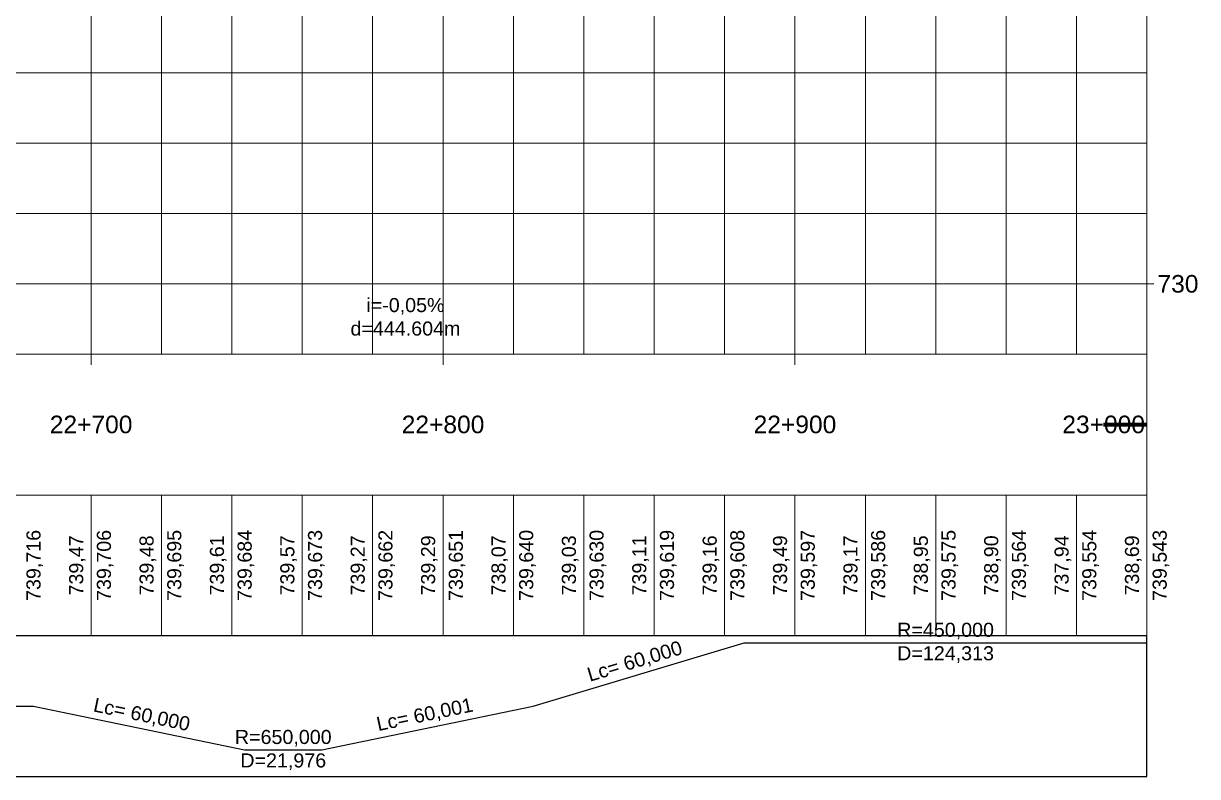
# Model space of a CAD drawing. Header units: metres. Extents: x 303118 to 359298, y 7408194 to 7460879.
# Drawn here: x 328585 to 328918.6, y 7420046.8 to 7420260.8 of the extents above; entities that cross this region are included whole.
import ezdxf

# ---------------------------------------------------------------- set-up
doc = ezdxf.new("R2010")
doc.units = ezdxf.units.M
doc.header["$LTSCALE"] = 10
for name, color, linetype, lineweight in [('F-VT-CAIXA', 4, 'Continuous', 0), ('F-VT-COTAS', 2, 'Continuous', 0), ('F-VT-ESTACA', 4, 'Continuous', 0), ('F-VT-MALHA', 8, 'Continuous', 0), ('F-VT-MALHA-MJR', 8, 'Continuous', 0), ('F-VT-NOTAVEL', 2, 'Continuous', 0), ('F-VT-PLANIMETRIA', 3, 'Continuous', 0), ('F-VT-REGUA', 4, 'Continuous', 0)]:
    doc.layers.add(name, color=color, linetype=linetype, lineweight=lineweight)
doc.styles.add('Arial', font='arial.ttf')
doc.styles.add('DIM', font='arial.ttf', dxfattribs={"width": 0.8})
doc.styles.add('R80', font='arial.ttf')
doc.dimstyles.new('U-1_2000', dxfattribs={"dimscale": 2, "dimtxt": 1.5, "dimasz": 0.75, "dimexe": 0.75, "dimexo": 0.75, "dimgap": 0.25, "dimtad": 1, "dimzin": 4, "dimtxsty": 'DIM', "dimblk": 'ARCHTICK', "dimcen": 0.7, "dimdle": 0.75, "dimclrd": 256, "dimclre": 256, "dimclrt": 256, "dimaunit": 1, "dimadec": 3, "dimazin": 2, "dimtfac": 1, "dimtofl": 0, "dimtmove": 0, "dimatfit": 3, "dimldrblk": 'CLOSEDBLANK', "dimfxl": 0, "dimtolj": 1, "dimtzin": 0, "dimlwd": -1, "dimlwe": -1, "dimarcsym": 0})

msp = doc.modelspace()

# ---------------------------------------------------------------- linework, layer by layer
at = {"layer": 'F-VT-CAIXA', "color": 4, "linetype": 'Continuous', "lineweight": 0}
for p, q in [((328904.214, 7420166.777), (328904.214, 7420566.777)), ((328904.214, 7420186.777), (328906.214, 7420186.777))]:
    msp.add_line(p, q, dxfattribs=at)
for points in [[(327704.214, 7420126.777), (328904.214, 7420126.777), (328904.214, 7420166.777), (327704.214, 7420166.777)], [(327704.214, 7420086.777), (328904.214, 7420086.777), (328904.214, 7420126.777), (327704.214, 7420126.777)]]:
    msp.add_3dface(points, dxfattribs=at)
at = {"layer": 'F-VT-CAIXA', "color": 4, "linetype": 'Continuous', "lineweight": -3}
msp.add_3dface([(327704.214, 7420046.777), (328904.214, 7420046.777), (328904.214, 7420086.777), (327704.214, 7420086.777)], dxfattribs=at)
at = {"layer": 'F-VT-COTAS', "color": 2, "linetype": 'Continuous', "lineweight": 0}
for p, q in [((328604.214, 7420086.777), (328604.214, 7420126.777)), ((328624.214, 7420086.777), (328624.214, 7420126.777)), ((328644.214, 7420086.777), (328644.214, 7420126.777)), ((328664.214, 7420086.777), (328664.214, 7420126.777)), ((328684.214, 7420086.777), (328684.214, 7420126.777)), ((328704.214, 7420086.777), (328704.214, 7420126.777)), ((328724.214, 7420086.777), (328724.214, 7420126.777)), ((328744.214, 7420086.777), (328744.214, 7420126.777)), ((328764.214, 7420086.777), (328764.214, 7420126.777)), ((328784.214, 7420086.777), (328784.214, 7420126.777)), ((328804.214, 7420086.777), (328804.214, 7420126.777)), ((328824.214, 7420086.777), (328824.214, 7420126.777)), ((328844.214, 7420086.777), (328844.214, 7420126.777)), ((328864.214, 7420086.777), (328864.214, 7420126.777)), ((328884.214, 7420086.777), (328884.214, 7420126.777)), ((328904.214, 7420086.777), (328904.214, 7420126.777))]:
    msp.add_line(p, q, dxfattribs=at)
at = {"layer": 'F-VT-ESTACA', "color": 2, "linetype": 'Continuous', "lineweight": 0}
for p, q in [((328604.214, 7420166.777), (328604.214, 7420163.777)), ((328704.214, 7420166.777), (328704.214, 7420163.777)), ((328804.214, 7420166.777), (328804.214, 7420163.777)), ((328904.214, 7420166.777), (328904.214, 7420163.777))]:
    msp.add_line(p, q, dxfattribs=at)
at = {"layer": 'F-VT-MALHA', "color": 8, "linetype": 'Continuous', "lineweight": 0}
for p, q in [((327704.214, 7420246.777), (328904.214, 7420246.777)), ((327704.214, 7420226.777), (328904.214, 7420226.777)), ((327704.214, 7420206.777), (328904.214, 7420206.777))]:
    msp.add_line(p, q, dxfattribs=at)
at = {"layer": 'F-VT-MALHA-MJR', "color": 8, "linetype": 'Continuous', "lineweight": 0}
for p, q in [((328604.214, 7420166.777), (328604.214, 7420566.777)), ((328624.214, 7420166.777), (328624.214, 7420566.777)), ((328644.214, 7420166.777), (328644.214, 7420566.777)), ((328664.214, 7420166.777), (328664.214, 7420566.777)), ((328684.214, 7420166.777), (328684.214, 7420566.777)), ((328704.214, 7420166.777), (328704.214, 7420566.777)), ((328724.214, 7420166.777), (328724.214, 7420566.777)), ((328744.214, 7420166.777), (328744.214, 7420566.777)), ((328764.214, 7420166.777), (328764.214, 7420566.777)), ((328784.214, 7420166.777), (328784.214, 7420566.777)), ((328804.214, 7420166.777), (328804.214, 7420566.777)), ((328824.214, 7420166.777), (328824.214, 7420566.777)), ((328844.214, 7420166.777), (328844.214, 7420566.777)), ((328864.214, 7420166.777), (328864.214, 7420566.777)), ((328884.214, 7420166.777), (328884.214, 7420566.777)), ((328904.214, 7420166.777), (328904.214, 7420566.777)), ((327704.214, 7420186.777), (328904.214, 7420186.777)), ((327704.214, 7420166.777), (328904.214, 7420166.777))]:
    msp.add_line(p, q, dxfattribs=at)
at = {"layer": 'F-VT-PLANIMETRIA', "color": 3, "linetype": 'Continuous', "lineweight": -3}
for p, q in [((328729.801, 7420066.777), (328789.801, 7420084.777)), ((328789.801, 7420084.777), (328904.214, 7420084.777)), ((328459.507, 7420066.777), (328587.824, 7420066.777)), ((328587.824, 7420066.777), (328647.824, 7420054.316)), ((328669.8, 7420054.316), (328729.801, 7420066.777)), ((328647.824, 7420054.316), (328669.8, 7420054.316))]:
    msp.add_line(p, q, dxfattribs=at)

# ---------------------------------------------------------------- texts
at = {"layer": 'F-VT-COTAS', "color": 2, "linetype": 'Continuous', "lineweight": 0, "char_height": 4, "rotation": 90, "style": 'R80'}
for s, insert, attachment_point in [('{\\C3;739,716}', (328588.214, 7420106.777), 5), ('{\\C1;739,47}', (328602.714, 7420106.777), 8), ('{\\C3;739,706}', (328608.214, 7420106.777), 5), ('{\\C1;739,48}', (328622.714, 7420106.777), 8), ('{\\C3;739,695}', (328628.214, 7420106.777), 5), ('{\\C1;739,61}', (328642.714, 7420106.777), 8), ('{\\C3;739,684}', (328648.214, 7420106.777), 5), ('{\\C1;739,57}', (328662.714, 7420106.777), 8), ('{\\C3;739,673}', (328668.214, 7420106.777), 5), ('{\\C1;739,27}', (328682.714, 7420106.777), 8), ('{\\C3;739,662}', (328688.214, 7420106.777), 5), ('{\\C1;739,29}', (328702.714, 7420106.777), 8), ('{\\C3;739,651}', (328708.214, 7420106.777), 5), ('{\\C1;738,07}', (328722.714, 7420106.777), 8), ('{\\C3;739,640}', (328728.214, 7420106.777), 5), ('{\\C1;739,03}', (328742.714, 7420106.777), 8), ('{\\C3;739,630}', (328748.214, 7420106.777), 5), ('{\\C1;739,11}', (328762.714, 7420106.777), 8), ('{\\C3;739,619}', (328768.214, 7420106.777), 5), ('{\\C1;739,16}', (328782.714, 7420106.777), 8), ('{\\C3;739,608}', (328788.214, 7420106.777), 5), ('{\\C1;739,49}', (328802.714, 7420106.777), 8), ('{\\C3;739,597}', (328808.214, 7420106.777), 5), ('{\\C1;739,17}', (328822.714, 7420106.777), 8), ('{\\C3;739,586}', (328828.214, 7420106.777), 5), ('{\\C1;738,95}', (328842.714, 7420106.777), 8), ('{\\C3;739,575}', (328848.214, 7420106.777), 5), ('{\\C1;738,90}', (328862.714, 7420106.777), 8), ('{\\C3;739,564}', (328868.214, 7420106.777), 5), ('{\\C1;737,94}', (328882.714, 7420106.777), 8), ('{\\C3;739,554}', (328888.214, 7420106.777), 5), ('{\\C1;738,69}', (328902.714, 7420106.777), 8), ('{\\C3;739,543}', (328908.214, 7420106.777), 5)]:
    msp.add_mtext(s, dxfattribs=dict(at, insert=insert, attachment_point=attachment_point))
at = {"layer": 'F-VT-ESTACA', "color": 4, "linetype": 'Continuous', "lineweight": 0, "char_height": 5, "attachment_point": 8, "style": 'R80'}
for s, insert in [('22+700', (328604.214, 7420144.277)), ('22+800', (328704.214, 7420144.277)), ('22+900', (328804.214, 7420144.277)), ('23+000', (328891.922, 7420144.277))]:
    msp.add_mtext(s, dxfattribs=dict(at, insert=insert))
at = {"layer": 'F-VT-NOTAVEL', "color": 2, "linetype": 'Continuous', "lineweight": 0, "insert": (328693.531, 7420172.047), "char_height": 4, "attachment_point": 8, "style": 'Arial'}
msp.add_mtext('i=-0,05%\\Pd=444.604m', dxfattribs=at)
at = {"layer": 'F-VT-PLANIMETRIA', "color": 2, "linetype": 'Continuous', "lineweight": 0, "char_height": 4, "attachment_point": 5, "style": 'R80'}
for s, insert in [('R=450,000\\PD=124,313', (328847.007, 7420084.777)), ('R=650,000\\PD=21,976', (328658.812, 7420054.316))]:
    msp.add_mtext(s, dxfattribs=dict(at, insert=insert))
at = {"layer": 'F-VT-PLANIMETRIA', "color": 2, "linetype": 'Continuous', "lineweight": 0, "char_height": 4, "attachment_point": 8, "style": 'R80'}
for s, insert, rotation in [('Lc= 60,000', (328759.442, 7420076.974), 16.69924), ('Lc= 60,000', (328618.078, 7420061.77), 348.26692), ('Lc= 60,001', (328699.546, 7420061.77), 11.73289)]:
    msp.add_mtext(s, dxfattribs=dict(at, insert=insert, rotation=rotation))
at = {"layer": 'F-VT-REGUA', "color": 4, "linetype": 'Continuous', "lineweight": 0, "insert": (328907.214, 7420186.777), "char_height": 5, "attachment_point": 4, "style": 'Arial'}
msp.add_mtext('{\\C256;730}', dxfattribs=at)

# ---------------------------------------------------------------- leaders
at = {"layer": 'F-VT-ESTACA', "color": 4, "linetype": 'Continuous', "lineweight": 0}
msp.add_leader([(328904.214, 7420146.777), (328894.922, 7420146.777), (328891.922, 7420146.777)], dimstyle='U-1_2000', override={"dimscale": 1, "dimasz": 3, "dimclrd": 256, "dimldrblk": 'None', "dimlwd": 65535}, dxfattribs=at)

doc.saveas('drawing.dxf')
